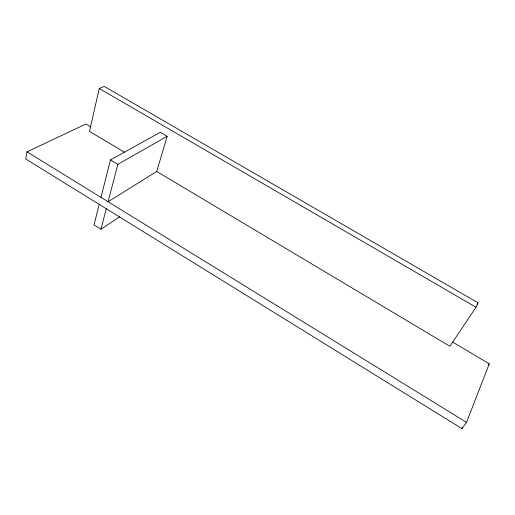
<?xml version="1.0" encoding="UTF-8"?>
<svg xmlns="http://www.w3.org/2000/svg" width="515" height="515" viewBox="0 0 515 515"><rect width="100%" height="100%" fill="white"/><g stroke="black" fill="none" stroke-linecap="round" stroke-linejoin="round"><path stroke-width="0.77" d="M90.794 126.864L85.96 123.986L27.012 151.841L25.75 158.974L461.897 428.589L466.532 422.39L489.25 363.809L452.653 342.044M156.463 171.302L449.885 346.286L476.021 307.249L478.062 302.839L104.242 86.411L99.273 88.516L89.501 131.364L124.707 152.363M99.208 204.384L94.026 224.868L100.953 229.201L119.641 216.828M100.979 197.374L110.448 159.908L160.313 132.278L167.182 136.288L156.721 171.456L108.099 201.758L117.838 164.349L167.182 136.288M100.953 229.201L106.277 208.755M461.897 428.589L462.476 427.096M477.18 304.159L478.062 302.839M488.387 365L489.25 363.809M99.273 88.516L476.021 307.249M110.448 159.908L117.838 164.349M27.012 151.841L466.532 422.39"/></g></svg>
